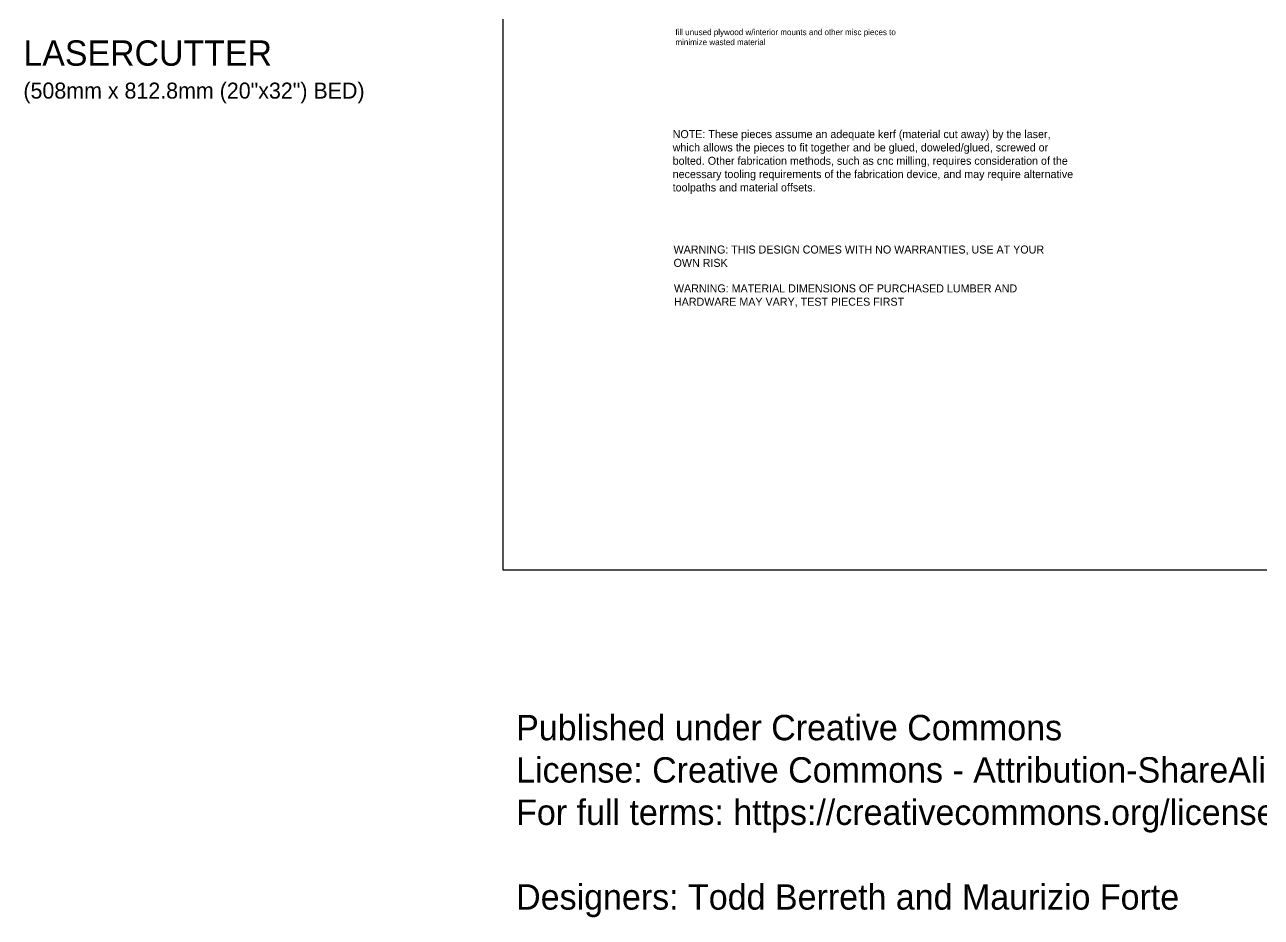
# Model space of a CAD drawing. Header units: millimetres. Extents: x -3535 to 20483, y -3090 to 7277.
# Drawn here: x -3535 to 3879, y -3090 to 2266 of the extents above; entities that cross this region are included whole.
import ezdxf

# ---------------------------------------------------------------- set-up
doc = ezdxf.new("R2010")
doc.units = ezdxf.units.MM
doc.header["$MEASUREMENT"] = 0
doc.layers.add('T_ANNO', color=6, linetype='Continuous', plot=False)

msp = doc.modelspace()

# ---------------------------------------------------------------- linework, layer by layer
at = {"layer": 'T_ANNO'}
for p, q in [((-666.3, -1007.4), (-666.3, 5094.5)), ((20483.3, -1007.4), (-666.3, -1007.4))]:
    msp.add_line(p, q, dxfattribs=at)

# ---------------------------------------------------------------- texts
at = {"layer": 'T_ANNO', "attachment_point": 1}
for s, width, heights, insert, char_height in [('\\A1;fill unused plywood w/interior mounts and other misc pieces to minimize wasted material', 1323.931, [759.2], (366.6, 2239.9), 36), ('LASERCUTTER\\P{\\H0.63158x;(\\A1;508mm x 812.8mm (\\A0;20"x32") BED)}', 2808.021, [1116.1], (-3543.1, 2172.4), 152), ('\\A1;NOTE: These pieces assume an adequate kerf (material cut away) by the laser, which allows the pieces to fit together and be glued, doweled/glued, screwed or bolted. Other fabrication methods, such as cnc milling, requires consideration of the necessary tooling requirements of the fabrication device, and may require alternative toolpaths and material offsets.', 2420.549, [599], (350.2, 1634), 48), ('\\A1;WARNING: THIS DESIGN COMES WITH NO WARRANTIES, USE AT YOUR OWN RISK', 2246.668, [628], (355.5, 941.4), 48), ('\\A1;WARNING: MATERIAL DIMENSIONS OF PURCHASED LUMBER AND HARDWARE MAY VARY, TEST PIECES FIRST', 2246.668, [628], (357.8, 708.2), 48), ('Published under Creative Commons \\PLicense: Creative Commons - Attribution-ShareAlike International\\PFor full terms: https://creativecommons.org/licenses/by-sa/4.0/\\P\\PDesigners: Todd Berreth and Maurizio Forte ', 10129.433, [2466.3], (-588.5, -1875), 152.4)]:
    msp.add_mtext_dynamic_manual_height_columns(s, width=width, gutter_width=50, heights=heights, dxfattribs=dict(at, insert=insert, char_height=char_height))

doc.saveas('drawing.dxf')
